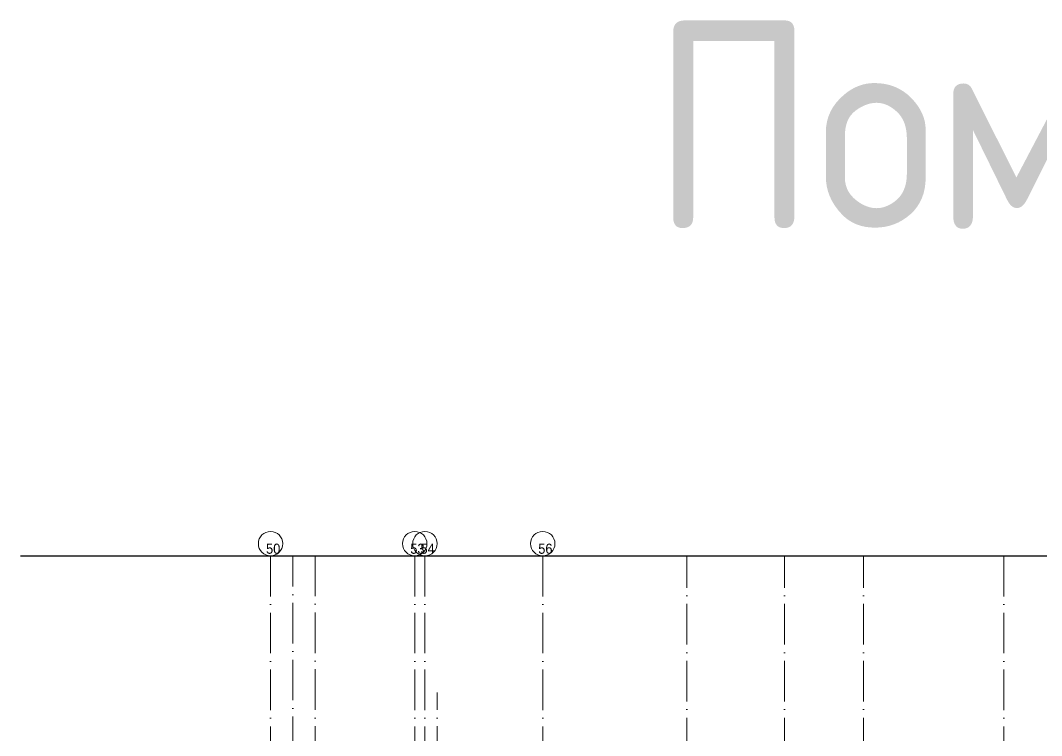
# Model space of a CAD drawing. Header units: millimetres. Extents: x 209 to 1046824, y -248937 to 510758.
# Drawn here: x 15189 to 40326, y 21653 to 39258 of the extents above; entities that cross this region are included whole.
import ezdxf

# ---------------------------------------------------------------- set-up
doc = ezdxf.new("R2010")
doc.units = ezdxf.units.MM
doc.linetypes.add('50_200_ШТРИХ_1Т_ш5_п1_п1_', pattern=[1400, 1000, -200, 0, -200])
for name, color, linetype, lineweight, true_color in [('Оси-1', 7, 'Continuous', 20, 0xaaaaaa), ('Оси-2', 7, 'Continuous', 9, 0xaaaaaa), ('Оси-3', 7, '50_200_ШТРИХ_1Т_ш5_п1_п1_', 9, 0xaaaaaa)]:
    doc.layers.add(name, color=color, linetype=linetype, lineweight=lineweight, true_color=true_color)
doc.layers.add('Основные линии', color=7, linetype='Continuous', lineweight=30)
doc.styles.add('Arial', font='arial.ttf', dxfattribs={"width": 0.9, "height": 500})
doc.styles.add('СПДС', font='isocpeur.ttf', dxfattribs={"width": 0.9})

# ---------------------------------------------------------------- blocks, each defined once
blk = doc.blocks.new('Ось сетки - Круг_Ø6_00__ISO-2_5_0_9K_-17386508-АИ_План этажа Радиаторы_2')
at = {"layer": 'Оси-1'}
blk.add_circle((0, 0), 3, dxfattribs=at)

msp = doc.modelspace()

# ---------------------------------------------------------------- linework, layer by layer
at = {"color": 5, "lineweight": 30}
msp.add_lwpolyline([(15188.7, 26078.5), (47945.1, 26078.5)], dxfattribs=at)
at = {"layer": 'Оси-3'}
for p, q in [((21346.1, 26078.5), (21346.1, -9917.2)), ((21896.1, -11081.9), (21896.1, 26078.5)), ((22446.1, -9917.2), (22446.1, 26078.5)), ((24896.1, 26078.5), (24896.1, -10236.7)), ((25146.1, 26078.5), (25146.1, -10236.7)), ((28046.1, 26078.5), (28046.1, -12688.9)), ((31596.1, -12508.9), (31596.1, 26078.5)), ((33996.1, -12508.9), (33996.1, 26078.5)), ((35946.1, -12508.9), (35946.1, 26078.5)), ((39396.1, 26078.5), (39396.1, -12508.9)), ((25446.1, -9917.2), (25446.1, 22711))]:
    msp.add_line(p, q, dxfattribs=at)

# ---------------------------------------------------------------- block references
at = {"layer": 'Оси-1', "xscale": 100, "yscale": 100, "zscale": 100, "rotation": 180}
for p in [(21346.1, 26378.5), (24896.1, 26378.5), (25146.1, 26378.5), (28046.1, 26378.5)]:
    msp.add_blockref('Ось сетки - Круг_Ø6_00__ISO-2_5_0_9K_-17386508-АИ_План этажа Радиаторы_2', p, dxfattribs=at)

# ---------------------------------------------------------------- texts
at = {"layer": 'Оси-2', "char_height": 250, "width": 702, "attachment_point": 5, "line_spacing_factor": 0.936439, "style": 'Arial'}
for s, insert in [('\\pxqc,t4.572,9.144,13.716,18.288,22.86,27.432,32.004,36.576,41.148,45.72,50.292,54.864,59.436,64.008,68.58,73.152,77.724,82.296,86.868,91.44,96.012,100.584,105.156,109.728,114.3,118.872,123.444,128.016,132.588,137.16,141.732,146.304;{50}', (21411.3, 26251.3)), ('\\pxqc,t4.572,9.144,13.716,18.288,22.86,27.432,32.004,36.576,41.148,45.72,50.292,54.864,59.436,64.008,68.58,73.152,77.724,82.296,86.868,91.44,96.012,100.584,105.156,109.728,114.3,118.872,123.444,128.016,132.588,137.16,141.732,146.304;{53}', (24961.3, 26251.3)), ('\\pxqc,t4.572,9.144,13.716,18.288,22.86,27.432,32.004,36.576,41.148,45.72,50.292,54.864,59.436,64.008,68.58,73.152,77.724,82.296,86.868,91.44,96.012,100.584,105.156,109.728,114.3,118.872,123.444,128.016,132.588,137.16,141.732,146.304;{54}', (25211.3, 26251.3)), ('\\pxqc,t4.572,9.144,13.716,18.288,22.86,27.432,32.004,36.576,41.148,45.72,50.292,54.864,59.436,64.008,68.58,73.152,77.724,82.296,86.868,91.44,96.012,100.584,105.156,109.728,114.3,118.872,123.444,128.016,132.588,137.16,141.732,146.304;{56}', (28111.3, 26251.3))]:
    msp.add_mtext(s, dxfattribs=dict(at, insert=insert))
at = {"layer": 'Основные линии', "insert": (30720.4, 39224.4), "char_height": 5094.53, "attachment_point": 1, "style": 'СПДС'}
msp.add_mtext_dynamic_manual_height_columns('Пом. 2.037', width=35969.672, gutter_width=25472.6, heights=[0], dxfattribs=at)

doc.saveas('drawing.dxf')
